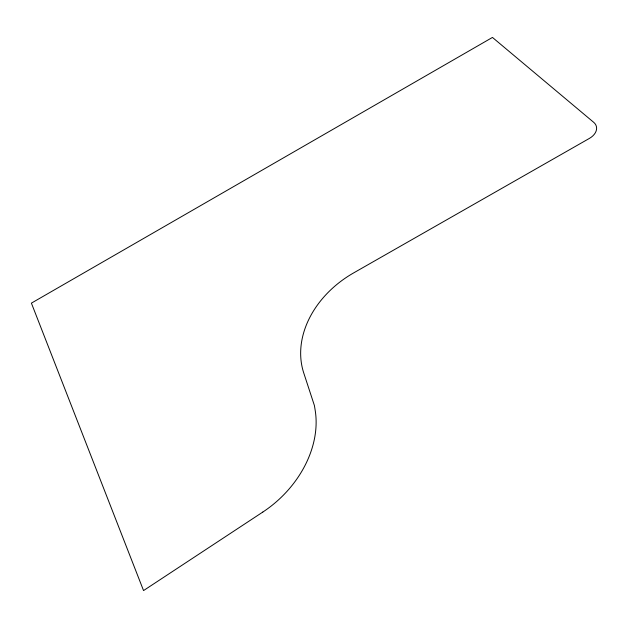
<?xml version="1.0" encoding="UTF-8"?>
<svg xmlns="http://www.w3.org/2000/svg" width="628" height="628" viewBox="0 0 628 628"><rect width="100%" height="100%" fill="white"/><g stroke="black" fill="none" stroke-linecap="round" stroke-linejoin="round"><path stroke-width="0.94" d="M262.81 512.063L143.545 590.571L31.4 303.128L492.454 37.429L593.735 122.358A15.308 10.511 -15 0 1 589.409 138.396L353.619 272.921A95.739 75.352 -27.7 0 0 303.732 372.922L314.424 405.602L315.193 410.367A98.345 75.713 -41.8 0 1 262.81 512.063"/></g></svg>
